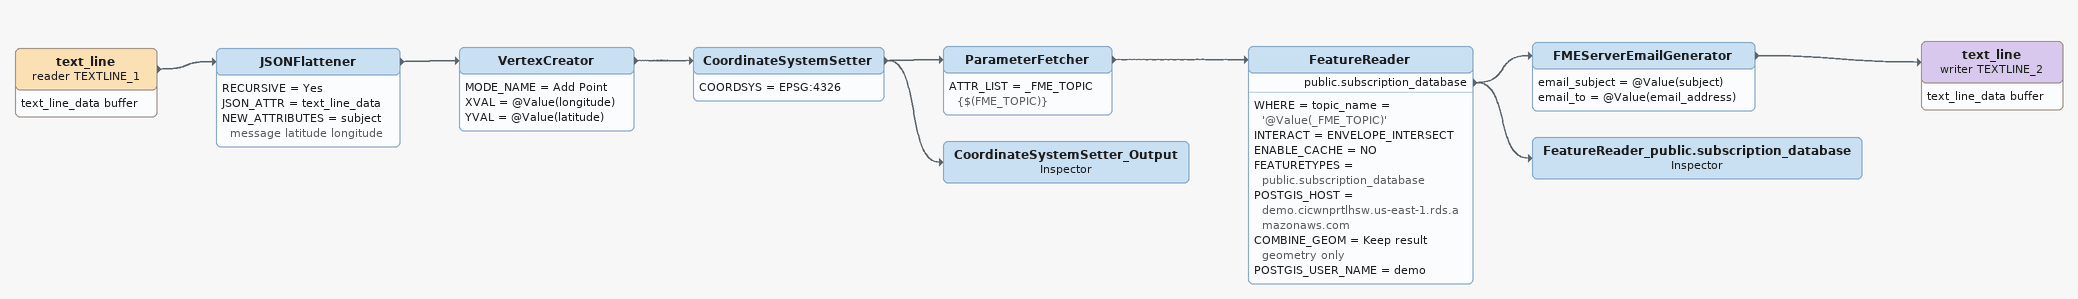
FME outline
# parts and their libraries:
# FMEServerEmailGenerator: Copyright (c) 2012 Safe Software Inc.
text_line (reader TEXTLINE_1)
    attributes: text_line_data buffer
    -> JSONFlattener
JSONFlattener
    RECURSIVE = Yes
    JSON_ATTR = text_line_data
    NEW_ATTRIBUTES = subject message latitude longitude
    -> VertexCreator
VertexCreator
    MODE_NAME = Add Point
    XVAL = @Value(longitude)
    YVAL = @Value(latitude)
    -> CoordinateSystemSetter
CoordinateSystemSetter
    COORDSYS = EPSG:4326
    -> ParameterFetcher
    -> CoordinateSystemSetter_Output
ParameterFetcher
    ATTR_LIST = _FME_TOPIC {$(FME_TOPIC)}
    -> FeatureReader
FeatureReader
    WHERE = topic_name = '@Value(_FME_TOPIC)'
    INTERACT = ENVELOPE_INTERSECT
    ENABLE_CACHE = NO
    FEATURETYPES = public.subscription_database
    POSTGIS_HOST = demo.cicwnprtlhsw.us-east-1.rds.amazonaws.com
    COMBINE_GEOM = Keep result geometry only
    POSTGIS_USER_NAME = demo
    public.subscription_database -> FeatureReader_public.subscription_database
    public.subscription_database -> FMEServerEmailGenerator
FMEServerEmailGenerator
    email_subject = @Value(subject)
    email_to = @Value(email_address)
    -> text_line (writer TEXTLINE_2)
text_line (writer TEXTLINE_2)
    attributes: text_line_data buffer
FeatureReader_public.subscription_database: Inspector
CoordinateSystemSetter_Output: Inspector
